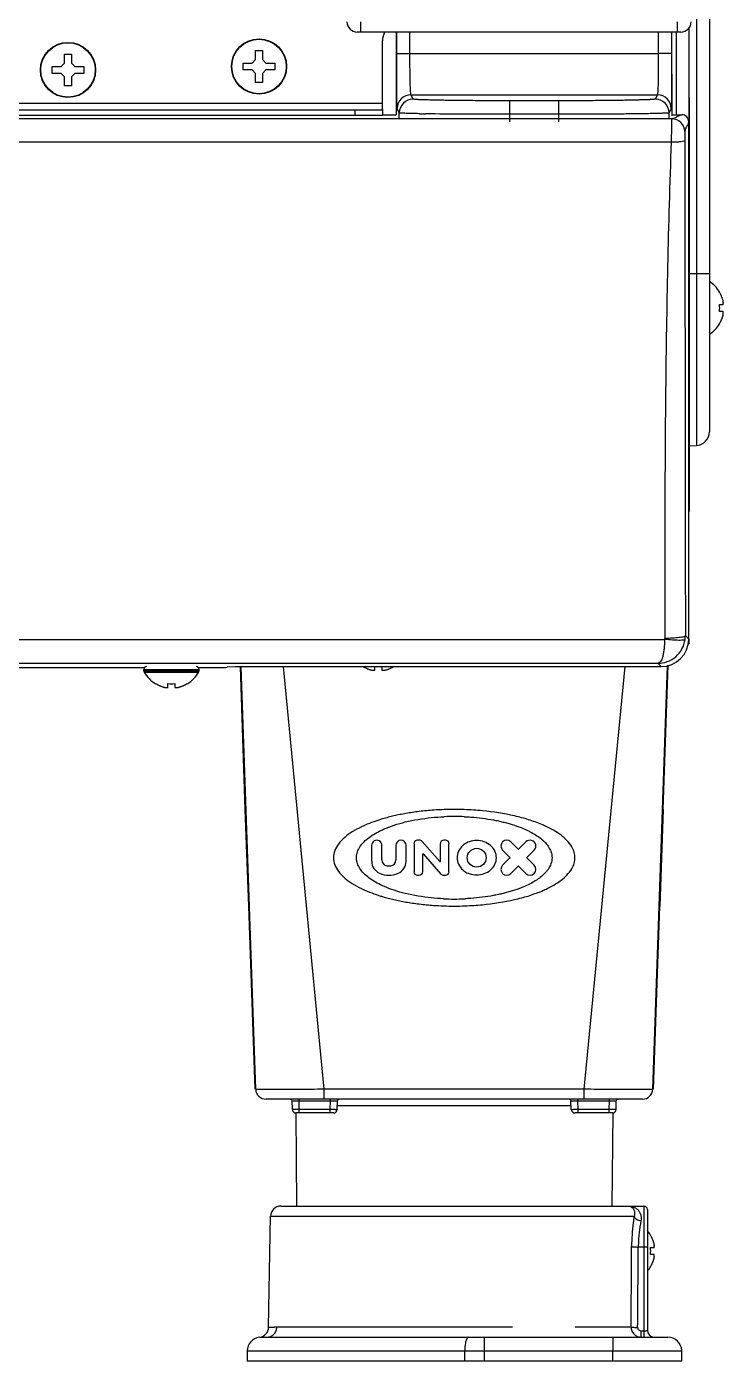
# Model space of a CAD drawing. Header units: millimetres. Extents: x -1538 to 3410, y -1646 to 2016.
# Drawn here: x 552.5 to 653.5, y -329.1 to -135.7 of the extents above; entities that cross this region are included whole.
import ezdxf

# ---------------------------------------------------------------- set-up
doc = ezdxf.new("R2010")
doc.units = ezdxf.units.MM
doc.header["$LTSCALE"] = 23.1
doc.layers.get('0').update_dxf_attribs({"linetype": 'CONTINUOUS'})

msp = doc.modelspace()

# ---------------------------------------------------------------- linework, layer by layer
at = {"linetype": 'Continuous'}
for p, q in [((649.64, -41.5), (649.64, -196.39)), ((651.53, -43.5), (651.53, -194.39)), ((600.98, -136.44), (600.98, -134.97)), ((646.89, -136.44), (646.89, -134.97)), ((647.39, -136.44), (600.48, -136.44)), ((606.13, -136.68), (606.13, -148.44)), ((606.2, -139.55), (606.2, -136.44)), ((608.11, -139.55), (608.11, -136.44)), ((644.1, -136.44), (644.12, -139.55)), ((646.01, -136.44), (646.03, -139.55)), ((646.12, -148.4), (646.08, -136.68)), ((646.73, -136.44), (646.73, -148.44)), ((648.53, -135.9), (648.53, -149.46)), ((585.73, -139.14), (586.73, -139.14)), ((585.73, -140.44), (585.73, -139.14)), ((586.73, -139.14), (586.73, -140.44)), ((604.13, -147.67), (604.13, -137.74)), ((557.53, -141.44), (558.03, -140.94)), ((558.03, -139.64), (559.03, -139.64)), ((558.03, -140.94), (558.03, -139.64)), ((559.03, -139.64), (559.03, -140.94)), ((559.03, -140.94), (559.53, -141.44)), ((583.93, -140.94), (585.23, -140.94)), ((583.93, -141.94), (583.93, -140.94)), ((585.23, -140.94), (585.73, -140.44)), ((586.73, -140.44), (587.23, -140.94)), ((587.23, -140.94), (588.53, -140.94)), ((588.53, -140.94), (588.53, -141.94)), ((606.2, -139.55), (644.12, -139.55)), ((646.03, -139.55), (644.12, -139.55)), ((556.23, -141.44), (557.53, -141.44)), ((556.23, -142.44), (556.23, -141.44)), ((557.53, -142.44), (556.23, -142.44)), ((558.03, -142.94), (557.53, -142.44)), ((558.03, -144.24), (558.03, -142.94)), ((559.53, -142.44), (559.03, -142.94)), ((559.03, -142.94), (559.03, -144.24)), ((559.53, -141.44), (560.83, -141.44)), ((560.83, -142.44), (559.53, -142.44)), ((560.83, -141.44), (560.83, -142.44)), ((585.23, -141.94), (583.93, -141.94)), ((585.73, -142.44), (585.23, -141.94)), ((585.73, -143.74), (585.73, -142.44)), ((587.23, -141.94), (586.73, -142.44)), ((586.73, -142.44), (586.73, -143.74)), ((588.53, -141.94), (587.23, -141.94)), ((559.03, -144.24), (558.03, -144.24)), ((586.73, -143.74), (585.73, -143.74)), ((-167.07, -146.74), (604.13, -146.74)), ((608.57, -146.17), (608.26, -145.55)), ((629.68, -146.41), (622.57, -146.41)), ((622.57, -149.44), (622.57, -146.41)), ((629.68, -148.37), (629.68, -146.41)), ((643.98, -145.55), (643.68, -146.17)), ((648.58, -145.94), (648.53, -145.94)), ((648.58, -145.94), (648.58, -205.94)), ((-167.07, -147.74), (604.13, -147.74)), ((604.13, -148.54), (-167.07, -148.54)), ((600.13, -147.74), (600.13, -148.54)), ((604.13, -147.67), (604.13, -148.54)), ((604.13, -148.44), (606.13, -148.44)), ((606.57, -148.17), (606.27, -147.55)), ((606.57, -149.01), (606.57, -148.17)), ((629.68, -148.37), (622.57, -148.37)), ((629.69, -149.44), (629.68, -148.37)), ((645.98, -147.55), (645.68, -148.16)), ((645.68, -149.01), (645.68, -148.16)), ((646.09, -148.52), (646.23, -148.44)), ((646.23, -148.44), (647.52, -148.44)), ((648.58, -147.94), (648.53, -147.94)), ((646.07, -149.01), (-209, -149.01)), ((646.26, -148.97), (646.24, -148.98)), ((648.53, -224.44), (648.53, -149.46)), ((645.99, -152.41), (522.53, -152.41)), ((646, -151.68), (645.99, -152.41)), ((648.58, -171.44), (651.53, -171.44)), ((652.98, -174.14), (653.01, -174.14)), ((652.98, -175.94), (653.53, -175.94)), ((653.53, -176.94), (652.98, -176.94)), ((653.01, -178.74), (652.98, -178.74)), ((648.58, -196.44), (649.64, -196.39)), ((648.58, -203.94), (648.53, -203.94)), ((648.58, -205.94), (648.53, -205.94)), ((648.05, -223.95), (648.53, -224.44)), ((501.31, -224.49), (645.04, -224.49)), ((648.53, -225.14), (648.4, -225.14)), ((648.53, -224.44), (648.53, -225.14)), ((501.31, -227.96), (644.05, -227.96)), ((643.31, -289.7), (645.46, -228.26)), ((644.05, -227.96), (644.53, -228.44)), ((644.83, -249.14), (645.56, -228.24)), ((222.43, -228.57), (569.64, -228.57)), ((569.53, -228.84), (577.53, -228.84)), ((569.53, -229.04), (569.53, -228.84)), ((569.53, -229.04), (577.53, -229.04)), ((569.59, -229.25), (577.48, -229.25)), ((577.53, -229.04), (577.53, -228.84)), ((582.81, -228.48), (581.62, -228.54)), ((584.24, -249.14), (583.52, -228.46)), ((585.75, -289.7), (583.62, -228.46)), ((587.73, -228.44), (644.53, -228.44)), ((595.68, -289.7), (589.77, -228.44)), ((603.03, -228.94), (603.03, -228.44)), ((604.03, -228.44), (604.03, -228.94)), ((633.39, -289.7), (639.3, -228.44)), ((571.23, -230.92), (571.23, -230.89)), ((573.03, -231.44), (573.03, -230.89)), ((574.03, -230.89), (574.03, -231.44)), ((575.83, -230.89), (575.83, -230.92)), ((584.34, -249.14), (584.24, -249.14)), ((584.73, -263.14), (584.24, -249.14)), ((644.83, -249.14), (644.34, -263.14)), ((644.83, -249.14), (644.73, -249.14)), ((602.56, -254.35), (602.56, -256.65)), ((604.04, -256.47), (604.04, -254.35)), ((606.07, -254.35), (606.07, -256.47)), ((607.56, -256.65), (607.56, -254.35)), ((608.7, -254.11), (608.7, -258.17)), ((609.5, -253.61), (609.2, -253.61)), ((612.43, -256.71), (609.88, -253.78)), ((612.5, -254.11), (612.5, -256.68)), ((613.27, -253.61), (613.01, -253.61)), ((613.77, -258.17), (613.77, -254.11)), ((621.55, -255.05), (622.61, -256.11)), ((623.81, -254.92), (622.75, -253.85)), ((624.93, -253.85), (623.87, -254.92)), ((625.07, -256.11), (626.13, -255.05)), ((584.58, -256.14), (584.48, -256.14)), ((609.97, -258.17), (609.97, -255.6)), ((610.04, -255.57), (612.59, -258.51)), ((622.61, -256.17), (621.55, -257.24)), ((626.13, -257.24), (625.07, -256.17)), ((644.49, -256.14), (644.59, -256.14)), ((609.2, -258.68), (609.46, -258.68)), ((612.97, -258.68), (613.27, -258.68)), ((622.75, -258.43), (623.81, -257.37)), ((623.87, -257.37), (624.93, -258.43)), ((584.73, -263.14), (584.83, -263.14)), ((585.65, -289.7), (584.73, -263.14)), ((643.41, -289.7), (644.34, -263.14)), ((644.24, -263.14), (644.34, -263.14)), ((633.39, -289.7), (595.68, -289.7)), ((595.68, -291.14), (595.68, -289.7)), ((633.39, -291.14), (633.39, -289.7)), ((641.82, -291.14), (587.25, -291.14)), ((591.06, -292.65), (591.04, -291.39)), ((592.04, -291.39), (592.04, -291.14)), ((592.04, -291.39), (596.61, -291.39)), ((592.06, -292.65), (592.04, -291.39)), ((596.56, -292.65), (596.61, -291.39)), ((596.61, -291.39), (596.61, -291.14)), ((597.56, -292.66), (597.61, -291.38)), ((631.49, -292.13), (597.58, -292.13)), ((631.51, -292.66), (631.46, -291.38)), ((632.46, -291.39), (632.46, -291.14)), ((632.46, -291.39), (637.03, -291.39)), ((632.51, -292.65), (632.46, -291.39)), ((637.01, -292.65), (637.03, -291.39)), ((637.03, -291.39), (637.03, -291.14)), ((638.01, -292.65), (638.03, -291.39)), ((591.55, -293.14), (591.67, -306.64)), ((597.06, -293.14), (591.56, -293.14)), ((596.56, -292.65), (592.06, -292.65)), ((592.06, -293.14), (592.06, -292.65)), ((596.56, -293.14), (596.56, -292.65)), ((637.51, -293.14), (632.01, -293.14)), ((637.01, -292.65), (632.51, -292.65)), ((632.51, -293.14), (632.51, -292.65)), ((637.01, -293.14), (637.01, -292.65)), ((637.52, -293.14), (637.4, -306.64)), ((637.52, -293.14), (637.4, -306.64)), ((589.4, -306.64), (642.03, -306.64)), ((642.03, -306.64), (642.03, -325.64)), ((642.53, -307.14), (642.53, -324.64)), ((587.62, -324.19), (587.9, -308.12)), ((587.9, -308.12), (640.62, -308.12)), ((642.98, -310.84), (643.01, -310.84)), ((642.03, -312.58), (641.22, -312.58)), ((642.98, -312.64), (643.53, -312.64)), ((643.53, -313.64), (642.98, -313.64)), ((643.01, -315.44), (642.98, -315.44)), ((588.81, -324.17), (622.98, -324.17)), ((632.08, -324.17), (640.17, -324.17)), ((641.64, -324.73), (642.03, -324.73)), ((641.64, -325.64), (641.64, -324.73)), ((587.37, -325.64), (645.51, -325.64)), ((618.88, -325.64), (618.88, -329.14)), ((637.51, -325.64), (637.51, -327.64)), ((584.53, -327.64), (637.51, -327.64)), ((584.53, -327.64), (584.53, -329.14)), ((616.06, -329.14), (616.06, -327.64)), ((637.51, -327.64), (647.51, -327.61)), ((637.53, -329.14), (637.51, -327.64)), ((647.53, -329.14), (647.51, -327.61)), ((647.53, -329.14), (584.53, -329.14))]:
    msp.add_line(p, q, dxfattribs=at)
for points in [[(597.61, -291.38), (597.62, -291.33), (597.67, -291.23), (597.76, -291.17), (597.86, -291.14)], [(631.21, -291.14), (631.31, -291.17), (631.4, -291.23), (631.45, -291.33), (631.46, -291.38)]]:
    msp.add_lwpolyline(points, dxfattribs=at)
for centre, radius in [((558.53, -141.94), 4), ((558.53, -141.94), 3.95), ((586.23, -141.44), 4), ((586.23, -141.44), 3.95), ((617.79, -256.14), 1.37)]:
    msp.add_circle(centre, radius, dxfattribs=at)
for centre, radius, start, end in [((600.48, -134.94), 1.5, 181, 270), ((647.39, -134.94), 1.5, 270.001, 359), ((607.13, -137.74), 3, 154.0399, 180), ((608.27, -147.55), 2, 90.01, 179.983), ((608.57, -148.17), 2, 90.01, 179.983), ((643.68, -148.17), 2, 0.2169, 89.9901), ((643.98, -147.55), 2, 0.2169, 89.9901), ((614.87, 144.06), 292.4, 268.9588, 269.1217), ((645.52, -145.82), 3.24, 283.2279, 285.7794), ((647.52, -149.46), 1.02, 359.9658, 90.0352), ((645.14, -144.19), 4.91, 280.9304, 283.0035), ((646.07, -150.91), 1.89, 0.0465, 89.9535), ((648.91, -176.64), 4.8, 31.4579, 56.7752), ((648.93, -176.63), 4.75, 28.9687, 31.5341), ((649.23, -176.44), 3.79, 0.0089, 7.5987), ((648.93, -176.63), 4.75, 28.0074, 28.9684), ((648.93, -176.63), 4.75, 26.6813, 28.0074), ((648.94, -176.62), 4.74, 25.5402, 26.6812), ((648.94, -176.62), 4.74, 24.5722, 25.5402), ((648.94, -176.62), 4.73, 23.3175, 24.5722), ((648.95, -176.62), 4.73, 22.5474, 23.3174), ((648.96, -176.62), 4.72, 21.0025, 22.5476), ((648.96, -176.61), 4.72, 20.5181, 21.0023), ((648.97, -176.61), 4.7, 18.4656, 20.5187), ((648.99, -176.6), 4.68, 17.3773, 18.465), ((649.01, -176.6), 4.67, 16.3949, 17.3772), ((649.04, -176.59), 4.64, 14.3176, 16.3964), ((651.54, -175.7), 2.01, 5.1401, 7.2744), ((651.54, -175.69), 2.01, 352.7259, 354.7415), ((651.56, -175.7), 1.98, 4.2856, 5.1372), ((651.58, -175.69), 1.97, 3.0233, 4.286), ((651.59, -175.69), 1.96, 1.9964, 3.0228), ((651.59, -175.69), 1.95, 0.9261, 1.9964), ((651.59, -175.69), 1.96, 357.6234, 358.8455), ((651.58, -175.69), 1.96, 356.7841, 357.6235), ((651.57, -175.69), 1.97, 355.3984, 356.7833), ((651.56, -175.69), 1.98, 354.7442, 355.3991), ((651.6, -175.69), 1.95, 358.8459, 0.9258), ((649.23, -176.44), 3.79, 352.4013, 359.9911), ((648.96, -176.27), 4.72, 337.4524, 338.9975), ((648.96, -176.27), 4.72, 338.9977, 339.4819), ((648.97, -176.28), 4.7, 339.4813, 341.5344), ((648.99, -176.28), 4.68, 341.535, 342.6227), ((649.01, -176.29), 4.67, 342.6228, 343.6051), ((649.04, -176.3), 4.64, 343.6036, 345.6824), ((651.54, -177.2), 2.01, 5.2585, 7.2741), ((651.54, -177.19), 2.01, 352.7256, 354.8598), ((651.56, -177.2), 1.98, 4.6009, 5.2558), ((651.57, -177.19), 1.97, 3.2167, 4.6016), ((651.58, -177.19), 1.96, 2.3765, 3.2159), ((651.59, -177.19), 1.95, 1.1545, 2.3767), ((651.59, -177.19), 1.95, 358.0037, 359.0738), ((651.59, -177.19), 1.96, 356.9771, 358.0037), ((651.58, -177.19), 1.97, 355.714, 356.9766), ((651.56, -177.19), 1.98, 354.8627, 355.7144), ((651.59, -177.19), 1.95, 0.1995, 1.1541), ((651.6, -177.19), 1.95, 359.0741, 0.1995), ((648.91, -176.24), 4.8, 303.2248, 328.5421), ((648.93, -176.26), 4.75, 328.4659, 331.0313), ((648.93, -176.26), 4.75, 331.0316, 331.9926), ((648.93, -176.26), 4.75, 331.9926, 333.3187), ((648.94, -176.26), 4.74, 333.3188, 334.4598), ((648.94, -176.26), 4.74, 334.4598, 335.4278), ((648.94, -176.27), 4.73, 335.4278, 336.6825), ((648.95, -176.27), 4.73, 336.6826, 337.4526), ((649.53, -194.39), 2, 273, 360), ((643.8, -224.34), 1.25, 353.3711, 359.8758), ((644.04, -223.96), 4, 352.0215, 0.0091), ((569.93, -228.84), 0.4, 90, 180), ((569.93, -229.04), 0.4, 180, 210.3012), ((573.73, -226.82), 4.8, 210.3012, 238.6273), ((573.73, -226.82), 4.8, 210.3012, 238.6273), ((573.34, -226.82), 4.8, 301.3727, 329.6988), ((573.34, -226.82), 4.8, 301.3727, 329.6988), ((577.13, -228.84), 0.4, 0, 90), ((577.13, -229.04), 0.4, 329.6988, 360), ((603.72, -224.34), 4.75, 239.7816, 241.0315), ((603.72, -224.34), 4.75, 241.0316, 241.9926), ((603.72, -224.34), 4.75, 241.9926, 243.3187), ((603.72, -224.35), 4.74, 243.3188, 244.4598), ((603.71, -224.35), 4.74, 244.4598, 245.4278), ((603.71, -224.35), 4.73, 245.4278, 246.6825), ((603.71, -224.36), 4.73, 246.6826, 247.4526), ((603.71, -224.36), 4.72, 247.4524, 248.9975), ((603.7, -224.37), 4.72, 248.9977, 249.4819), ((603.7, -224.38), 4.7, 249.4813, 251.5344), ((603.69, -224.4), 4.68, 251.535, 252.6227), ((603.69, -224.42), 4.67, 252.6228, 253.6051), ((603.68, -224.45), 4.64, 253.6036, 255.6824), ((602.79, -226.95), 2.01, 262.7259, 264.7415), ((602.79, -226.97), 1.98, 264.7442, 265.3991), ((602.79, -226.98), 1.97, 265.3984, 266.7833), ((602.78, -226.99), 1.96, 266.7841, 267.6235), ((602.78, -227), 1.96, 267.6234, 268.8455), ((602.78, -227), 1.95, 268.8459, 270.9258), ((602.78, -227), 1.95, 270.9261, 271.9964), ((602.78, -227), 1.96, 271.9964, 273.0228), ((602.78, -226.99), 1.97, 273.0233, 274.286), ((602.78, -226.97), 1.98, 274.2856, 275.1372), ((602.78, -226.95), 2.01, 275.1401, 277.2744), ((604.29, -226.95), 2.01, 262.7256, 264.8598), ((604.29, -226.97), 1.98, 264.8627, 265.7144), ((604.29, -226.99), 1.97, 265.714, 266.9766), ((604.28, -227), 1.96, 266.9771, 268.0037), ((604.28, -227), 1.95, 268.0037, 269.0738), ((604.28, -227), 1.95, 269.0741, 270.1995), ((604.28, -227), 1.95, 270.1995, 271.1541), ((604.28, -227), 1.95, 271.1545, 272.3767), ((604.28, -226.99), 1.96, 272.3765, 273.2159), ((604.28, -226.98), 1.97, 273.2167, 274.6016), ((604.28, -226.97), 1.98, 274.6009, 275.2558), ((604.28, -226.95), 2.01, 275.2585, 277.2741), ((603.39, -224.45), 4.64, 284.3176, 286.3964), ((603.38, -224.42), 4.67, 286.3949, 287.3772), ((603.37, -224.4), 4.68, 287.3773, 288.465), ((603.37, -224.38), 4.7, 288.4656, 290.5187), ((603.36, -224.37), 4.72, 290.5181, 291.0023), ((603.36, -224.36), 4.72, 291.0025, 292.5476), ((603.36, -224.36), 4.73, 292.5474, 293.3174), ((603.36, -224.35), 4.73, 293.3175, 294.5722), ((603.35, -224.35), 4.74, 294.5722, 295.5402), ((603.35, -224.35), 4.74, 295.5402, 296.6812), ((603.35, -224.34), 4.75, 296.6813, 298.0074), ((603.35, -224.34), 4.75, 298.0074, 298.9684), ((603.35, -224.34), 4.75, 298.9685, 300.2183), ((573.72, -226.84), 4.75, 238.4659, 241.0313), ((573.72, -226.84), 4.75, 241.0316, 241.9926), ((573.72, -226.84), 4.75, 241.9926, 243.3187), ((573.72, -226.85), 4.74, 243.3188, 244.4598), ((573.71, -226.85), 4.74, 244.4598, 245.4278), ((573.71, -226.85), 4.73, 245.4278, 246.6825), ((573.71, -226.86), 4.73, 246.6826, 247.4526), ((573.71, -226.86), 4.72, 247.4524, 248.9975), ((573.7, -226.87), 4.72, 248.9977, 249.4819), ((573.7, -226.88), 4.7, 249.4813, 251.5344), ((573.69, -226.9), 4.68, 251.535, 252.6227), ((573.69, -226.92), 4.67, 252.6228, 253.6051), ((573.68, -226.95), 4.64, 253.6036, 255.6824), ((572.79, -229.45), 2.01, 262.7259, 264.7415), ((572.79, -229.47), 1.98, 264.7442, 265.3991), ((572.79, -229.48), 1.97, 265.3984, 266.7833), ((572.78, -229.49), 1.96, 266.7841, 267.6235), ((572.78, -229.5), 1.96, 267.6234, 268.8455), ((572.78, -229.5), 1.95, 268.8459, 270.9258), ((572.78, -229.5), 1.95, 270.9261, 271.9964), ((572.78, -229.5), 1.96, 271.9964, 273.0228), ((572.78, -229.49), 1.97, 273.0233, 274.286), ((572.78, -229.47), 1.98, 274.2856, 275.1372), ((572.78, -229.45), 2.01, 275.1401, 277.2744), ((573.53, -227.14), 3.78, 262.3953, 277.6047), ((574.29, -229.45), 2.01, 262.7256, 264.8598), ((574.29, -229.47), 1.98, 264.8627, 265.7144), ((574.29, -229.49), 1.97, 265.714, 266.9766), ((574.28, -229.5), 1.96, 266.9771, 268.0037), ((574.28, -229.5), 1.95, 268.0037, 269.0738), ((574.28, -229.5), 1.95, 269.0741, 270.1995), ((574.28, -229.5), 1.95, 270.1995, 271.1541), ((574.28, -229.5), 1.95, 271.1545, 272.3767), ((574.28, -229.49), 1.96, 272.3765, 273.2159), ((574.28, -229.48), 1.97, 273.2167, 274.6016), ((574.28, -229.47), 1.98, 274.6009, 275.2558), ((574.28, -229.45), 2.01, 275.2585, 277.2741), ((573.39, -226.95), 4.64, 284.3176, 286.3964), ((573.38, -226.92), 4.67, 286.3949, 287.3772), ((573.37, -226.9), 4.68, 287.3773, 288.465), ((573.37, -226.88), 4.7, 288.4656, 290.5187), ((573.36, -226.87), 4.72, 290.5181, 291.0023), ((573.36, -226.86), 4.72, 291.0025, 292.5476), ((573.36, -226.86), 4.73, 292.5474, 293.3174), ((573.36, -226.85), 4.73, 293.3175, 294.5722), ((573.35, -226.85), 4.74, 294.5722, 295.5402), ((573.35, -226.85), 4.74, 295.5402, 296.6812), ((573.35, -226.84), 4.75, 296.6813, 298.0074), ((573.35, -226.84), 4.75, 298.0074, 298.9684), ((573.35, -226.84), 4.75, 298.9687, 301.5341), ((614.54, -292.92), 43.78, 88.1051, 91.9045), ((614.53, -283.75), 33.58, 87.5041, 92.4884), ((603.3, -254.35), 0.74, 0, 180.0001), ((606.81, -254.35), 0.74, 0, 180), ((609.2, -254.11), 0.508, 90, 180), ((609.5, -254.11), 0.508, 41, 90), ((613.01, -254.11), 0.508, 90, 180), ((613.27, -254.11), 0.508, 0, 90), ((622.15, -254.45), 0.846, 45, 225), ((623.84, -254.89), 0.0423, 225, 315), ((625.53, -254.45), 0.846, 315, 135.0003), ((604.47, -256.65), 1.9, 180, 246.4218), ((604.89, -256.47), 0.846, 180, 262.3377), ((605.06, -255.21), 2.11, 262.3377, 277.6624), ((605.23, -256.47), 0.846, 277.6627, 360), ((605.65, -256.65), 1.9, 293.5782, 360), ((610.01, -255.6), 0.0423, 41, 180), ((612.46, -256.68), 0.0423, 220.9989, 360), ((622.15, -257.84), 0.846, 135, 315), ((622.58, -256.14), 0.0423, 315, 44.9987), ((625.53, -257.84), 0.846, 225.0006, 45), ((625.1, -256.14), 0.0423, 135, 224.9987), ((605.06, -255.3), 3.38, 246.4218, 293.5782), ((609.2, -258.17), 0.508, 180.0003, 270), ((609.46, -258.17), 0.508, 270, 360), ((612.97, -258.17), 0.508, 221, 270), ((613.27, -258.17), 0.508, 270, 0.0001), ((623.84, -257.4), 0.0423, 45, 135), ((614.54, -219.39), 43.76, 267.9356, 272.0555), ((614.53, -228.56), 33.57, 267.3327, 272.6739), ((587.25, -289.64), 1.5, 182, 269.9994), ((641.82, -289.64), 1.5, 270.0006, 358), ((590.54, -292.14), 1, 62.1385, 90), ((590.79, -291.39), 0.25, 1.0003, 90.0181), ((638.28, -291.39), 0.25, 89.9879, 178.9997), ((638.53, -292.14), 1, 90, 117.8615), ((591.56, -292.64), 0.5, 181, 269.9972), ((597.06, -292.64), 0.5, 270, 357.587), ((632.01, -292.64), 0.5, 182.4136, 270), ((637.51, -292.64), 0.5, 270.002, 359), ((589.4, -308.14), 1.5, 90, 179), ((642.03, -307.14), 0.5, 0, 90), ((638.91, -313.34), 4.8, 31.4579, 40.7914), ((638.93, -313.33), 4.75, 28.9687, 31.5341), ((638.93, -313.33), 4.75, 28.0074, 28.9684), ((638.93, -313.33), 4.75, 26.6813, 28.0074), ((638.94, -313.32), 4.74, 25.5402, 26.6812), ((638.94, -313.32), 4.74, 24.5722, 25.5402), ((638.94, -313.32), 4.73, 23.3175, 24.5722), ((638.95, -313.32), 4.73, 22.5474, 23.3174), ((-3071.54, -291.97), 3711.85, 359.50304, 359.68306), ((-2952.05, -289.69), 3593.34, 359.44917, 359.63514), ((639.23, -313.14), 3.79, 0.0089, 7.5987), ((639.23, -313.14), 3.79, 352.4013, 359.9911), ((638.96, -313.32), 4.72, 21.0025, 22.5476), ((638.96, -313.31), 4.72, 20.5181, 21.0023), ((638.97, -313.31), 4.7, 18.4656, 20.5187), ((638.99, -313.3), 4.68, 17.3773, 18.465), ((639.01, -313.3), 4.67, 16.3949, 17.3772), ((639.04, -313.29), 4.64, 14.3176, 16.3964), ((641.54, -312.4), 2.01, 5.1401, 7.2744), ((641.54, -312.39), 2.01, 352.7259, 354.7415), ((641.56, -312.4), 1.98, 4.2856, 5.1372), ((641.58, -312.39), 1.97, 3.0233, 4.286), ((641.59, -312.39), 1.96, 1.9964, 3.0228), ((641.59, -312.39), 1.95, 0.9261, 1.9964), ((641.59, -312.39), 1.96, 357.6234, 358.8455), ((641.58, -312.39), 1.96, 356.7841, 357.6235), ((641.57, -312.39), 1.97, 355.3984, 356.7833), ((641.56, -312.39), 1.98, 354.7442, 355.3991), ((641.6, -312.39), 1.95, 358.8459, 0.9258), ((638.93, -312.96), 4.75, 328.4659, 331.0313), ((638.93, -312.96), 4.75, 331.0316, 331.9926), ((638.93, -312.96), 4.75, 331.9926, 333.3187), ((638.94, -312.96), 4.74, 333.3188, 334.4598), ((638.94, -312.96), 4.74, 334.4598, 335.4278), ((638.94, -312.97), 4.73, 335.4278, 336.6825), ((638.95, -312.97), 4.73, 336.6826, 337.4526), ((638.96, -312.97), 4.72, 337.4524, 338.9975), ((638.96, -312.97), 4.72, 338.9977, 339.4819), ((638.97, -312.98), 4.7, 339.4813, 341.5344), ((638.99, -312.98), 4.68, 341.535, 342.6227), ((639.01, -312.99), 4.67, 342.6228, 343.6051), ((639.04, -313), 4.64, 343.6036, 345.6824), ((641.54, -313.9), 2.01, 5.2585, 7.2741), ((641.54, -313.89), 2.01, 352.7256, 354.8598), ((641.56, -313.9), 1.98, 4.6009, 5.2558), ((641.57, -313.89), 1.97, 3.2167, 4.6016), ((641.58, -313.89), 1.96, 2.3765, 3.2159), ((641.59, -313.89), 1.95, 1.1545, 2.3767), ((641.59, -313.89), 1.95, 358.0037, 359.0738), ((641.59, -313.89), 1.96, 356.9771, 358.0037), ((641.58, -313.89), 1.97, 355.714, 356.9766), ((641.56, -313.89), 1.98, 354.8627, 355.7144), ((641.59, -313.89), 1.95, 0.1995, 1.1541), ((641.6, -313.89), 1.95, 359.0741, 0.1995), ((638.91, -312.94), 4.8, 319.2086, 328.5421), ((586.12, -324.17), 1.5, 276.7829, 359), ((643.53, -324.64), 1, 180, 270), ((586.53, -327.64), 2, 96.783, 180), ((645.51, -327.64), 2, 1, 90)]:
    msp.add_arc(centre, radius, start, end, dxfattribs=at)
for centre, major_axis, ratio, start_param, end_param in [((606.14, -136.68), (0, 0.75), 0.008727, 1.245282, 1.570796), ((646.07, -136.68), (-0.003, 0.75), 0.008727, -1.570827, -1.245312), ((646.23, -148.24), (0.179, 0.089), 0.99981, -3.081747, -2.03449), ((644.53, -224.44), (2.83, -2.83), 0.999924, -0.78536, 0.78536), ((576.69, -228.53), (5, 0), 0.008727, 4.861486, 6.108652), ((587.73, -228.49), (5, 0), 0.008727, 1.570796, 2.96706)]:
    msp.add_ellipse(centre, major_axis=major_axis, ratio=ratio, start_param=start_param, end_param=end_param, dxfattribs=at)
for points, knots in [([(606.27, -147.55), (606.26, -147.55), (606.26, -147.53), (606.26, -147.5), (606.25, -147.44), (606.25, -147.37), (606.25, -147.28), (606.24, -147.12), (606.24, -146.88), (606.23, -146.54), (606.23, -146.14), (606.22, -145.67), (606.22, -145.15), (606.21, -144.57), (606.21, -143.71), (606.2, -142.55), (606.2, -141.08), (606.2, -140.07), (606.2, -139.55)], [0, 0, 0, 0, 0.002072, 0.006464, 0.013182, 0.022218, 0.033558, 0.047171, 0.08108, 0.123639, 0.174442, 0.233028, 0.298836, 0.371261, 0.449614, 0.621126, 0.806923, 1, 1, 1, 1]), ([(608.26, -145.55), (608.26, -145.55), (608.26, -145.54), (608.25, -145.51), (608.24, -145.47), (608.23, -145.42), (608.23, -145.35), (608.22, -145.23), (608.2, -145.05), (608.19, -144.8), (608.18, -144.49), (608.16, -144.14), (608.15, -143.75), (608.14, -143.32), (608.13, -142.67), (608.12, -141.8), (608.11, -140.7), (608.11, -139.94), (608.11, -139.55)], [0, 0, 0, 0, 0.002391, 0.006937, 0.013749, 0.022847, 0.034226, 0.047862, 0.081781, 0.12432, 0.17508, 0.233606, 0.299346, 0.371697, 0.449977, 0.621348, 0.807026, 1, 1, 1, 1]), ([(644.12, -139.55), (644.12, -139.94), (644.12, -140.7), (644.11, -141.8), (644.11, -142.67), (644.1, -143.32), (644.09, -143.75), (644.08, -144.14), (644.07, -144.49), (644.06, -144.8), (644.04, -145.05), (644.03, -145.23), (644.02, -145.35), (644.02, -145.42), (644.01, -145.47), (644, -145.51), (643.99, -145.54), (643.99, -145.55), (643.98, -145.55)], [0, 0, 0, 0, 0.19298, 0.37867, 0.550058, 0.628345, 0.700701, 0.766444, 0.824971, 0.875728, 0.918261, 0.952172, 0.965803, 0.977176, 0.986268, 0.993074, 0.997615, 1, 1, 1, 1]), ([(646.03, -139.55), (646.03, -140.06), (646.03, -141.07), (646.03, -142.54), (646.03, -143.7), (646.03, -144.56), (646.03, -145.14), (646.02, -145.66), (646.02, -146.13), (646.01, -146.54), (646.01, -146.88), (646, -147.12), (646, -147.27), (646, -147.36), (645.99, -147.44), (645.99, -147.49), (645.99, -147.52), (645.99, -147.54), (645.98, -147.55)], [0, 0, 0, 0, 0.193074, 0.378873, 0.55039, 0.628747, 0.701174, 0.766985, 0.825571, 0.876374, 0.918933, 0.952839, 0.96645, 0.977788, 0.986823, 0.993539, 0.99793, 1, 1, 1, 1]), ([(608.26, -145.55), (611.24, -145.56), (623.15, -145.56), (635.05, -145.56), (643.98, -145.55)], [0, 0, 0, 0, 0.249939, 1, 1, 1, 1]), ([(622.57, -146.41), (621.67, -146.41), (619.89, -146.41), (617.7, -146.4), (616.02, -146.38), (614.85, -146.37), (613.76, -146.36), (612.74, -146.34), (611.83, -146.32), (611.01, -146.3), (610.3, -146.28), (609.79, -146.27), (609.43, -146.25), (609.21, -146.24), (609.03, -146.23), (608.87, -146.22), (608.75, -146.2), (608.67, -146.19), (608.62, -146.19), (608.6, -146.18), (608.58, -146.17), (608.57, -146.17), (608.57, -146.17)], [0, 0, 0, 0, 0.193973, 0.380554, 0.468838, 0.552654, 0.631203, 0.703738, 0.76957, 0.828075, 0.878698, 0.920961, 0.93883, 0.954467, 0.967835, 0.978906, 0.987655, 0.994069, 0.9964, 0.998151, 0.999335, 1, 1, 1, 1]), ([(643.68, -146.17), (643.68, -146.17), (643.67, -146.17), (643.66, -146.18), (643.63, -146.19), (643.58, -146.19), (643.5, -146.2), (643.38, -146.22), (643.23, -146.23), (643.04, -146.24), (642.82, -146.25), (642.47, -146.27), (641.95, -146.28), (641.24, -146.3), (640.43, -146.32), (639.51, -146.34), (638.5, -146.36), (637.4, -146.37), (636.23, -146.38), (634.55, -146.4), (632.36, -146.41), (630.59, -146.41), (629.68, -146.41)], [0, 0, 0, 0, 0.000664, 0.001847, 0.003596, 0.005926, 0.012337, 0.021083, 0.032151, 0.045517, 0.061151, 0.079018, 0.121278, 0.171898, 0.230402, 0.296235, 0.368772, 0.447323, 0.531142, 0.619431, 0.806019, 1, 1, 1, 1]), ([(609.56, -148.29), (609.33, -148.28), (608.91, -148.27), (608.32, -148.26), (607.81, -148.25), (607.44, -148.23), (607.19, -148.22), (607.03, -148.22), (606.9, -148.21), (606.79, -148.2), (606.7, -148.19), (606.64, -148.18), (606.6, -148.18), (606.58, -148.17), (606.57, -148.17), (606.57, -148.17)], [0, 0, 0, 0, 0.225238, 0.423695, 0.594214, 0.735809, 0.795499, 0.847665, 0.892237, 0.929151, 0.958366, 0.979855, 0.99364, 0.997697, 1, 1, 1, 1]), ([(622.57, -148.37), (620.33, -148.37), (616.27, -148.36), (612.21, -148.33), (610.39, -148.3)], [0, 0, 0, 0, 0.550809, 1, 1, 1, 1]), ([(645.68, -148.16), (645.68, -148.16), (645.67, -148.17), (645.65, -148.17), (645.62, -148.18), (645.57, -148.18), (645.48, -148.19), (645.34, -148.2), (645.16, -148.21), (644.95, -148.22), (644.7, -148.23), (644.41, -148.24), (644.09, -148.25), (643.6, -148.26), (642.9, -148.28), (641.96, -148.29), (640.91, -148.31), (639.75, -148.32), (638.5, -148.34), (637.16, -148.35), (635.25, -148.36), (632.75, -148.37), (630.72, -148.37), (629.68, -148.37)], [0, 0, 0, 0, 0.000602, 0.001751, 0.00348, 0.005794, 0.012184, 0.020917, 0.031976, 0.045337, 0.060969, 0.078835, 0.098895, 0.121099, 0.171729, 0.230246, 0.296093, 0.368646, 0.447215, 0.531052, 0.619359, 0.805983, 1, 1, 1, 1]), ([(646.05, -148.52), (646.06, -148.52), (646.07, -148.52), (646.09, -148.52), (646.09, -148.52)], [0, 0, 0, 0, 0.716969, 1, 1, 1, 1]), ([(647.52, -148.44), (647.39, -148.48), (647.18, -148.54), (646.92, -148.68), (646.69, -148.85), (646.51, -148.91), (646.4, -148.94)], [0, 0, 0, 0, 0.322286, 0.532393, 0.719775, 1, 1, 1, 1]), ([(646.07, -149.01), (646.07, -149.02), (646.07, -149.04), (646.06, -149.08), (646.06, -149.14), (646.05, -149.27), (646.04, -149.49), (646.03, -149.81), (646.03, -150.2), (646.01, -150.84), (646.01, -151.33), (646, -151.68)], [0, 0, 0, 0, 0.005764, 0.020554, 0.044374, 0.077059, 0.167859, 0.290022, 0.439565, 0.611597, 1, 1, 1, 1]), ([(647.96, -150.91), (647.96, -150.94), (647.96, -151.08), (647.95, -151.34), (647.95, -151.72), (647.95, -152), (647.95, -152.15)], [0, 0, 0, 0, 0.090436, 0.315487, 0.637595, 1, 1, 1, 1]), ([(648.53, -149.46), (648.5, -149.6), (648.43, -149.84), (648.24, -150.12), (648.05, -150.45), (648, -150.73), (647.96, -150.91)], [0, 0, 0, 0, 0.283063, 0.460823, 0.651708, 1, 1, 1, 1]), ([(645.99, -152.41), (645.55, -164.39), (645.06, -188.37), (645.05, -212.35), (645.05, -224.34)], [0, 0, 0, 0, 0.499998, 1, 1, 1, 1]), ([(647.95, -152.15), (647.95, -152.18), (647.9, -152.23), (647.71, -152.31), (647.31, -152.38), (646.7, -152.42), (646.24, -152.42), (645.99, -152.41)], [0, 0, 0, 0, 0.036861, 0.099834, 0.315616, 0.630481, 1, 1, 1, 1]), ([(647.95, -152.15), (647.96, -158.12), (648, -182.05), (648.02, -205.99), (648.05, -223.95)], [0, 0, 0, 0, 0.249403, 1, 1, 1, 1]), ([(648.05, -223.95), (648.04, -223.99), (647.96, -224.06), (647.78, -224.12), (647.5, -224.19), (646.96, -224.27), (646.13, -224.33), (645.43, -224.35), (645.05, -224.35)], [0, 0, 0, 0, 0.032328, 0.093846, 0.187428, 0.310493, 0.627764, 1, 1, 1, 1]), ([(645.04, -224.49), (645.03, -224.95), (644.99, -225.61), (644.88, -226.44), (644.77, -226.96), (644.64, -227.38), (644.48, -227.69), (644.29, -227.91), (644.13, -227.96), (644.05, -227.96)], [0, 0, 0, 0, 0.363336, 0.523598, 0.663285, 0.779362, 0.870959, 0.940938, 1, 1, 1, 1]), ([(644.06, -227.96), (644.52, -227.96), (645.46, -227.79), (646.71, -227.06), (647.63, -225.92), (647.94, -224.99), (648.01, -224.51)], [0, 0, 0, 0, 0.244347, 0.493376, 0.745769, 1, 1, 1, 1]), ([(648.01, -224.51), (648, -224.54), (647.9, -224.58), (647.73, -224.61), (647.45, -224.63), (646.92, -224.63), (646.1, -224.59), (645.41, -224.53), (645.04, -224.49)], [0, 0, 0, 0, 0.029226, 0.089697, 0.18298, 0.30617, 0.624766, 1, 1, 1, 1]), ([(613.08, -249.17), (612.59, -249.18), (611.38, -249.25), (609.52, -249.42), (607.87, -249.66), (606.64, -249.89), (605.79, -250.08), (604.96, -250.28), (604.29, -250.47), (603.88, -250.59), (603.75, -250.63)], [0, 0, 0, 0, 0.157659, 0.382572, 0.58963, 0.685921, 0.777243, 0.866283, 0.955457, 1, 1, 1, 1]), ([(625.32, -250.63), (624.65, -250.42), (622.45, -249.84), (619.32, -249.35), (616.87, -249.2), (615.99, -249.17)], [0, 0, 0, 0, 0.222615, 0.719095, 1, 1, 1, 1]), ([(603.75, -250.63), (603.35, -250.76), (602.52, -251.04), (601.72, -251.37), (601.31, -251.56)], [0, 0, 0, 0, 0.48085, 1, 1, 1, 1]), ([(603.76, -252.25), (603.93, -252.17), (605.11, -251.62), (607.57, -250.84), (610.56, -250.36), (612.45, -250.22), (613.07, -250.19)], [0, 0, 0, 0, 0.057408, 0.407118, 0.80488, 1, 1, 1, 1]), ([(615.99, -250.19), (616.3, -250.21), (617.19, -250.26), (618.6, -250.4), (619.93, -250.6), (620.93, -250.8), (621.62, -250.96), (622.29, -251.13), (623.17, -251.39), (624.18, -251.74), (624.96, -252.08), (625.31, -252.25)], [0, 0, 0, 0, 0.096488, 0.276509, 0.442355, 0.519536, 0.592779, 0.664239, 0.735865, 0.878106, 1, 1, 1, 1]), ([(627.76, -251.56), (627.58, -251.47), (626.78, -251.13), (625.96, -250.83), (625.32, -250.63)], [0, 0, 0, 0, 0.227638, 1, 1, 1, 1]), ([(601.31, -251.56), (601.23, -251.6), (600.69, -251.85), (599.39, -252.56), (597.71, -253.87), (597.03, -255.45), (597.03, -256.14)], [0, 0, 0, 0, 0.04125, 0.275012, 0.678544, 1, 1, 1, 1]), ([(601.29, -254.01), (601.5, -253.77), (602.26, -253.08), (603.14, -252.56), (603.76, -252.25)], [0, 0, 0, 0, 0.313765, 1, 1, 1, 1]), ([(625.31, -252.25), (625.35, -252.28), (625.77, -252.49), (626.65, -252.99), (627.42, -253.59), (627.78, -254)], [0, 0, 0, 0, 0.051563, 0.465079, 1, 1, 1, 1]), ([(632.03, -256.14), (632.03, -255.88), (631.95, -255.32), (631.41, -254.1), (629.98, -252.72), (628.55, -251.92), (627.76, -251.56)], [0, 0, 0, 0, 0.1198, 0.254861, 0.60223, 1, 1, 1, 1]), ([(600.35, -256.14), (600.35, -255.92), (600.42, -255.44), (600.73, -254.7), (601.07, -254.25), (601.29, -254.01)], [0, 0, 0, 0, 0.282762, 0.599317, 1, 1, 1, 1]), ([(616.03, -254.18), (615.94, -254.24), (615.58, -254.52), (615.09, -255.14), (614.94, -255.82), (614.94, -256.14)], [0, 0, 0, 0, 0.13782, 0.577461, 1, 1, 1, 1]), ([(620.65, -256.14), (620.65, -255.82), (620.49, -255.14), (619.84, -254.31), (618.89, -253.77), (617.79, -253.58), (616.8, -253.75), (616.23, -254.04), (616.03, -254.18)], [0, 0, 0, 0, 0.162094, 0.330751, 0.508275, 0.691811, 0.875347, 1, 1, 1, 1]), ([(627.78, -254), (627.91, -254.14), (628.4, -254.76), (628.71, -255.55), (628.71, -256.14)], [0, 0, 0, 0, 0.241033, 1, 1, 1, 1]), ([(597.03, -256.14), (597.03, -256.84), (597.71, -258.42), (599.39, -259.72), (600.66, -260.42), (601.18, -260.67), (601.23, -260.69)], [0, 0, 0, 0, 0.325823, 0.734844, 0.971786, 1, 1, 1, 1]), ([(601.25, -258.24), (601.05, -258.01), (600.72, -257.57), (600.42, -256.84), (600.35, -256.37), (600.35, -256.14)], [0, 0, 0, 0, 0.386646, 0.710619, 1, 1, 1, 1]), ([(614.94, -256.14), (614.94, -256.47), (615.09, -257.14), (615.59, -257.78), (615.96, -258.06), (616.06, -258.13)], [0, 0, 0, 0, 0.414827, 0.846454, 1, 1, 1, 1]), ([(616.06, -258.13), (616.26, -258.26), (616.81, -258.54), (617.79, -258.7), (618.89, -258.51), (619.84, -257.97), (620.49, -257.14), (620.65, -256.47), (620.65, -256.14)], [0, 0, 0, 0, 0.11837, 0.303224, 0.488077, 0.666875, 0.836743, 1, 1, 1, 1]), ([(628.71, -256.14), (628.71, -256.74), (628.41, -257.5), (627.93, -258.12), (627.82, -258.24)], [0, 0, 0, 0, 0.777282, 1, 1, 1, 1]), ([(627.84, -260.69), (628.6, -260.34), (630, -259.55), (631.41, -258.19), (631.95, -256.97), (632.03, -256.41), (632.03, -256.14)], [0, 0, 0, 0, 0.38951, 0.741645, 0.87856, 1, 1, 1, 1]), ([(603.83, -260.07), (603.18, -259.75), (602.27, -259.22), (601.47, -258.49), (601.25, -258.24)], [0, 0, 0, 0, 0.682017, 1, 1, 1, 1]), ([(627.82, -258.24), (627.45, -258.67), (626.67, -259.28), (625.75, -259.81), (625.31, -260.03), (625.24, -260.07)], [0, 0, 0, 0, 0.530253, 0.926618, 1, 1, 1, 1]), ([(601.23, -260.69), (601.67, -260.9), (602.53, -261.25), (603.41, -261.55), (603.84, -261.69)], [0, 0, 0, 0, 0.515491, 1, 1, 1, 1]), ([(612.97, -262.09), (612.38, -262.06), (610.52, -261.92), (607.57, -261.45), (605.13, -260.67), (603.97, -260.14), (603.83, -260.07)], [0, 0, 0, 0, 0.187834, 0.593214, 0.949621, 1, 1, 1, 1]), ([(625.24, -260.07), (624.91, -260.23), (624.16, -260.55), (623.17, -260.9), (622.29, -261.16), (621.62, -261.33), (620.93, -261.49), (619.93, -261.68), (618.6, -261.89), (617.22, -262.03), (616.37, -262.08), (616.1, -262.09)], [0, 0, 0, 0, 0.116158, 0.261112, 0.334104, 0.406927, 0.481566, 0.560219, 0.729227, 0.912681, 1, 1, 1, 1]), ([(625.23, -261.69), (625.9, -261.48), (626.78, -261.16), (627.63, -260.79), (627.84, -260.69)], [0, 0, 0, 0, 0.755976, 1, 1, 1, 1]), ([(603.84, -261.69), (603.95, -261.72), (604.32, -261.83), (604.96, -262.01), (605.79, -262.21), (606.64, -262.4), (607.87, -262.63), (609.52, -262.87), (611.34, -263.04), (612.5, -263.1), (612.96, -263.12)], [0, 0, 0, 0, 0.034698, 0.126018, 0.217202, 0.310723, 0.409331, 0.621374, 0.851702, 1, 1, 1, 1]), ([(616.11, -263.12), (616.95, -263.08), (619.36, -262.93), (622.42, -262.46), (624.59, -261.88), (625.23, -261.69)], [0, 0, 0, 0, 0.274518, 0.782934, 1, 1, 1, 1]), ([(595.68, -289.7), (595.03, -289.71), (593.77, -289.72), (592.21, -289.74), (591.01, -289.75), (590.18, -289.75), (589.4, -289.75), (588.68, -289.76), (588.03, -289.75), (587.45, -289.75), (586.95, -289.75), (586.59, -289.74), (586.34, -289.74), (586.19, -289.73), (586.06, -289.73), (585.95, -289.72), (585.87, -289.72), (585.81, -289.71), (585.77, -289.71), (585.76, -289.7), (585.75, -289.7), (585.75, -289.7)], [0, 0, 0, 0, 0.195056, 0.38264, 0.471369, 0.555557, 0.634389, 0.707095, 0.772976, 0.83139, 0.881782, 0.92367, 0.941301, 0.956665, 0.96973, 0.980471, 0.98886, 0.994886, 0.998558, 0.999531, 1, 1, 1, 1]), ([(643.31, -289.7), (643.31, -289.7), (643.31, -289.7), (643.29, -289.71), (643.26, -289.71), (643.2, -289.72), (643.12, -289.72), (643.01, -289.73), (642.88, -289.73), (642.73, -289.74), (642.48, -289.74), (642.12, -289.75), (641.62, -289.75), (641.04, -289.75), (640.39, -289.76), (639.67, -289.75), (638.89, -289.75), (638.05, -289.75), (636.86, -289.74), (635.3, -289.72), (634.03, -289.71), (633.39, -289.7)], [0, 0, 0, 0, 0.000469, 0.001442, 0.005114, 0.01114, 0.019529, 0.03027, 0.043335, 0.058699, 0.07633, 0.118218, 0.16861, 0.227023, 0.292905, 0.365611, 0.444442, 0.528631, 0.617359, 0.804944, 1, 1, 1, 1]), ([(591.04, -291.39), (591.04, -291.39), (591.04, -291.39), (591.04, -291.39), (591.05, -291.39), (591.06, -291.39), (591.08, -291.39), (591.12, -291.39), (591.16, -291.39), (591.21, -291.39), (591.27, -291.39), (591.36, -291.39), (591.49, -291.39), (591.66, -291.39), (591.85, -291.39), (591.97, -291.39), (592.04, -291.39)], [0, 0, 0, 0, 0.001219, 0.00484, 0.010853, 0.01924, 0.04306, 0.076124, 0.118082, 0.168511, 0.226974, 0.292898, 0.444396, 0.617263, 0.805072, 1, 1, 1, 1]), ([(596.61, -291.39), (596.68, -291.39), (596.8, -291.39), (596.99, -291.39), (597.16, -291.38), (597.29, -291.38), (597.38, -291.38), (597.44, -291.38), (597.49, -291.38), (597.53, -291.38), (597.56, -291.38), (597.59, -291.38), (597.6, -291.38), (597.61, -291.38), (597.61, -291.38), (597.61, -291.38), (597.61, -291.38)], [0, 0, 0, 0, 0.194885, 0.382595, 0.555446, 0.707005, 0.772954, 0.831429, 0.881903, 0.92389, 0.956944, 0.980791, 0.989189, 0.995199, 0.998799, 1, 1, 1, 1]), ([(631.46, -291.38), (631.46, -291.38), (631.46, -291.38), (631.46, -291.38), (631.47, -291.38), (631.48, -291.38), (631.5, -291.38), (631.54, -291.38), (631.58, -291.38), (631.63, -291.38), (631.69, -291.38), (631.78, -291.38), (631.91, -291.38), (632.08, -291.39), (632.27, -291.39), (632.39, -291.39), (632.46, -291.39)], [0, 0, 0, 0, 0.001202, 0.004802, 0.010812, 0.01921, 0.043058, 0.076113, 0.1181, 0.168575, 0.22705, 0.293, 0.444559, 0.61741, 0.805117, 1, 1, 1, 1]), ([(637.03, -291.39), (637.1, -291.39), (637.22, -291.39), (637.41, -291.39), (637.58, -291.39), (637.71, -291.39), (637.8, -291.39), (637.86, -291.39), (637.91, -291.39), (637.95, -291.39), (637.98, -291.39), (638.01, -291.39), (638.02, -291.39), (638.02, -291.39), (638.03, -291.39), (638.03, -291.39), (638.03, -291.39)], [0, 0, 0, 0, 0.19493, 0.382742, 0.555607, 0.707104, 0.773028, 0.831492, 0.88192, 0.923879, 0.956941, 0.980759, 0.989145, 0.995157, 0.998779, 1, 1, 1, 1]), ([(592.06, -292.65), (592, -292.65), (591.87, -292.65), (591.68, -292.65), (591.51, -292.66), (591.38, -292.66), (591.29, -292.66), (591.23, -292.66), (591.18, -292.66), (591.14, -292.65), (591.11, -292.65), (591.08, -292.65), (591.07, -292.65), (591.07, -292.65), (591.06, -292.65), (591.06, -292.65), (591.06, -292.65)], [0, 0, 0, 0, 0.194892, 0.382658, 0.55548, 0.706945, 0.77286, 0.83132, 0.881751, 0.923718, 0.956795, 0.980635, 0.989036, 0.995068, 0.998716, 1, 1, 1, 1]), ([(597.56, -292.66), (597.56, -292.66), (597.55, -292.66), (597.55, -292.67), (597.54, -292.67), (597.53, -292.67), (597.51, -292.67), (597.48, -292.67), (597.44, -292.67), (597.39, -292.67), (597.33, -292.67), (597.23, -292.66), (597.1, -292.66), (596.93, -292.66), (596.75, -292.66), (596.62, -292.65), (596.56, -292.65)], [0, 0, 0, 0, 0.001294, 0.004932, 0.010946, 0.019336, 0.043208, 0.0763, 0.118252, 0.168703, 0.227193, 0.293094, 0.444537, 0.617368, 0.805179, 1, 1, 1, 1]), ([(632.51, -292.65), (632.45, -292.65), (632.32, -292.66), (632.13, -292.66), (631.96, -292.66), (631.83, -292.66), (631.74, -292.67), (631.68, -292.67), (631.63, -292.67), (631.59, -292.67), (631.56, -292.67), (631.54, -292.67), (631.52, -292.67), (631.52, -292.67), (631.51, -292.66), (631.51, -292.66), (631.51, -292.66)], [0, 0, 0, 0, 0.194767, 0.38253, 0.555326, 0.706751, 0.772651, 0.831145, 0.881607, 0.923576, 0.95669, 0.980591, 0.988997, 0.995029, 0.998687, 1, 1, 1, 1]), ([(638.01, -292.65), (638.01, -292.65), (638.01, -292.65), (638, -292.65), (638, -292.65), (637.98, -292.65), (637.96, -292.65), (637.93, -292.65), (637.89, -292.66), (637.84, -292.66), (637.78, -292.66), (637.69, -292.66), (637.56, -292.66), (637.39, -292.65), (637.2, -292.65), (637.07, -292.65), (637.01, -292.65)], [0, 0, 0, 0, 0.001277, 0.004922, 0.010954, 0.019357, 0.043205, 0.076286, 0.118252, 0.168681, 0.22714, 0.293055, 0.444521, 0.617342, 0.805109, 1, 1, 1, 1]), ([(639.67, -306.64), (639.82, -306.64), (640.04, -306.68), (640.3, -306.82), (640.47, -306.97), (640.6, -307.18), (640.68, -307.44), (640.7, -307.76), (640.66, -308), (640.62, -308.12)], [0, 0, 0, 0, 0.214267, 0.317429, 0.42293, 0.536609, 0.665515, 0.817372, 1, 1, 1, 1]), ([(639.67, -306.64), (639.93, -306.64), (640.32, -306.7), (640.8, -306.9), (641.12, -307.13), (641.38, -307.43), (641.57, -307.82), (641.66, -308.28), (641.64, -308.6), (641.6, -308.77)], [0, 0, 0, 0, 0.236075, 0.350721, 0.465375, 0.583141, 0.708229, 0.845606, 1, 1, 1, 1]), ([(640.62, -308.12), (640.57, -308.44), (640.36, -309.89), (640.26, -311.36), (640.25, -312.51)], [0, 0, 0, 0, 0.222069, 1, 1, 1, 1]), ([(640.62, -308.12), (640.64, -308.2), (640.73, -308.37), (640.96, -308.57), (641.26, -308.71), (641.49, -308.76), (641.6, -308.77)], [0, 0, 0, 0, 0.208935, 0.449937, 0.718578, 1, 1, 1, 1]), ([(641.6, -308.77), (641.49, -309.35), (641.3, -310.62), (641.22, -311.89), (641.22, -312.58)], [0, 0, 0, 0, 0.464974, 1, 1, 1, 1]), ([(640.25, -312.51), (640.27, -312.51), (640.32, -312.52), (640.44, -312.54), (640.63, -312.56), (640.91, -312.57), (641.11, -312.58), (641.22, -312.58)], [0, 0, 0, 0, 0.059793, 0.143641, 0.37479, 0.670382, 1, 1, 1, 1]), ([(642.53, -312.62), (642.53, -312.62), (642.52, -312.61), (642.49, -312.6), (642.44, -312.6), (642.38, -312.59), (642.31, -312.58), (642.19, -312.58), (642.1, -312.58), (642.03, -312.58)], [0, 0, 0, 0, 0.025391, 0.083894, 0.176561, 0.300149, 0.450311, 0.621525, 1, 1, 1, 1]), ([(587.37, -325.64), (587.56, -325.64), (587.94, -325.57), (588.41, -325.24), (588.73, -324.75), (588.8, -324.36), (588.81, -324.17)], [0, 0, 0, 0, 0.244855, 0.492688, 0.744786, 1, 1, 1, 1]), ([(587.62, -324.19), (587.62, -324.19), (587.62, -324.19), (587.63, -324.19), (587.63, -324.19), (587.64, -324.19), (587.65, -324.19), (587.67, -324.19), (587.7, -324.19), (587.74, -324.19), (587.79, -324.19), (587.85, -324.19), (587.95, -324.18), (588.1, -324.18), (588.3, -324.17), (588.54, -324.17), (588.72, -324.17), (588.81, -324.17)], [0, 0, 0, 0, 0.000985, 0.00394, 0.008863, 0.015754, 0.024613, 0.03544, 0.06299, 0.098392, 0.141632, 0.192694, 0.251558, 0.392589, 0.564516, 0.767091, 1, 1, 1, 1]), ([(640.17, -324.17), (640.22, -324.18), (640.34, -324.2), (640.55, -324.22), (640.82, -324.23), (641.02, -324.24), (641.12, -324.24)], [0, 0, 0, 0, 0.150297, 0.382883, 0.675618, 1, 1, 1, 1]), ([(640.17, -324.17), (640.17, -324.36), (640.25, -324.75), (640.58, -325.24), (641.06, -325.57), (641.45, -325.64), (641.64, -325.64)], [0, 0, 0, 0, 0.252555, 0.50324, 0.752015, 1, 1, 1, 1]), ([(641.12, -324.24), (641.12, -324.3), (641.15, -324.44), (641.27, -324.6), (641.44, -324.71), (641.57, -324.73), (641.64, -324.73)], [0, 0, 0, 0, 0.249434, 0.499168, 0.749392, 1, 1, 1, 1]), ([(642.03, -324.73), (642.1, -324.73), (642.22, -324.73), (642.37, -324.71), (642.47, -324.69), (642.52, -324.67), (642.53, -324.65), (642.53, -324.64)], [0, 0, 0, 0, 0.374204, 0.689165, 0.901459, 0.963182, 1, 1, 1, 1]), ([(586.3, -325.66), (586.3, -325.66), (586.3, -325.66), (586.3, -325.66), (586.31, -325.66), (586.32, -325.66), (586.34, -325.66), (586.37, -325.66), (586.41, -325.65), (586.45, -325.65), (586.51, -325.65), (586.6, -325.65), (586.73, -325.65), (586.92, -325.65), (587.13, -325.64), (587.29, -325.64), (587.37, -325.64)], [0, 0, 0, 0, 0.000983, 0.003931, 0.008843, 0.015719, 0.035361, 0.062855, 0.09819, 0.141356, 0.192342, 0.251133, 0.392058, 0.563975, 0.766702, 1, 1, 1, 1]), ([(616.62, -325.64), (616.59, -325.64), (616.52, -325.67), (616.46, -325.73), (616.38, -325.83), (616.3, -326), (616.22, -326.24), (616.15, -326.54), (616.1, -326.89), (616.07, -327.26), (616.06, -327.51), (616.06, -327.64)], [0, 0, 0, 0, 0.053539, 0.086575, 0.125317, 0.221486, 0.342568, 0.485821, 0.646811, 0.820302, 1, 1, 1, 1])]:
    msp.add_open_spline(points, degree=3, knots=knots, dxfattribs=at)

doc.saveas('drawing.dxf')
